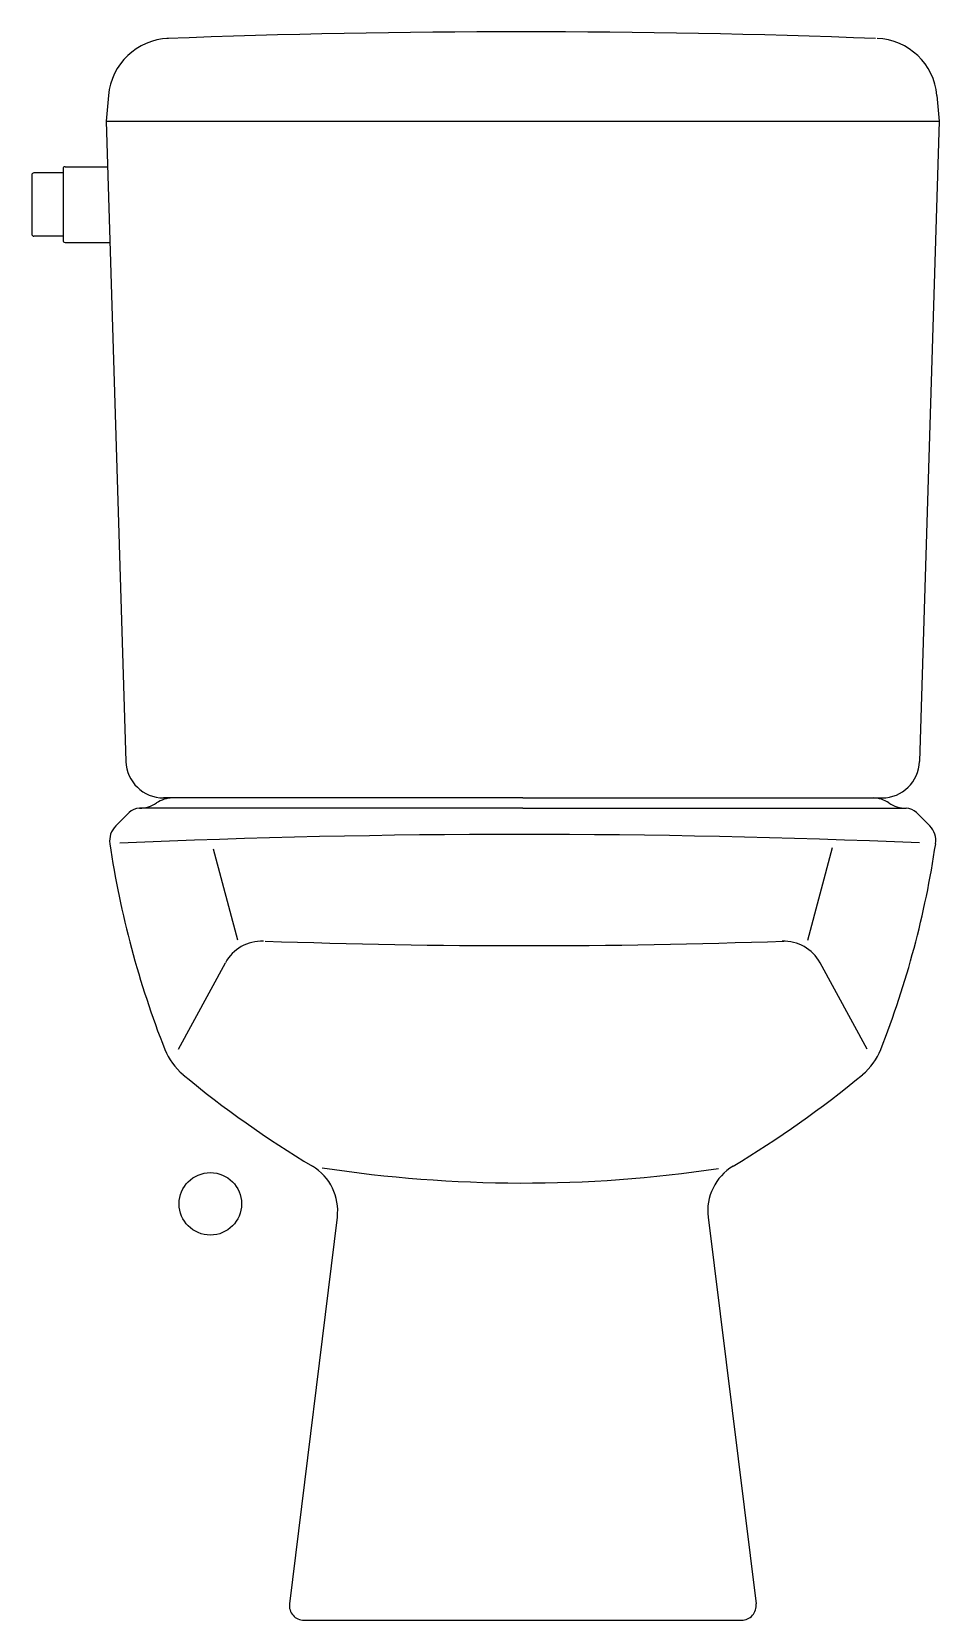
# Model space of a CAD drawing. Extents: x 1647 to 2083, y 1403 to 2166.
import ezdxf

# ---------------------------------------------------------------- set-up
doc = ezdxf.new("R2010")
doc.units = 0
doc.header["$LTSCALE"] = 50
doc.layers.add('FINA', color=6, linetype='CONTINUOUS')
doc.layers.add('GROSSA', color=3, linetype='CONTINUOUS')

msp = doc.modelspace()

# ---------------------------------------------------------------- linework, layer by layer
at = {"layer": 'FINA', "color": 0, "linetype": 'CONTINUOUS'}
for p, q in [((1745.89, 1729.37), (1734.18, 1773.09)), ((2019.62, 1729.37), (2031.56, 1773.92)), ((1717.38, 1677.09), (1739.97, 1718.51)), ((2048.13, 1677.09), (2025.54, 1718.51))]:
    msp.add_line(p, q, dxfattribs=at)
msp.add_circle((1732.76, 1602.73), 15, dxfattribs=at)
for centre, radius, start, end in [((1882.79, -2624.45), 4404.64, 87.52095, 92.51902), ((1757.53, 1708.93), 20, 88.02833, 151.39343), ((1883.59, 5321.23), 3594.47, 268.01447, 271.98553), ((2007.99, 1708.93), 20, 28.60657, 91.97167), ((1882.79, 2247.86), 635.13, 261.26878, 278.50547)]:
    msp.add_arc(centre, radius, start, end, dxfattribs=at)
at = {"layer": 'GROSSA', "color": 0, "linetype": 'CONTINUOUS'}
for p, q in [((1683.84, 2135.14), (1682.76, 2122.72)), ((2081.67, 2135.14), (2082.76, 2122.72)), ((1682.76, 2122.72), (1692.22, 1815.17)), ((1682.76, 2122.72), (2082.76, 2122.72)), ((2082.76, 2122.72), (2073.29, 1815.17)), ((1661.99, 2099.92), (1661.99, 2065.52)), ((1662.99, 2100.92), (1683.43, 2100.92)), ((1646.99, 2096.92), (1646.99, 2068.52)), ((1661.99, 2097.92), (1647.99, 2097.92)), ((1661.99, 2067.52), (1647.99, 2067.52)), ((1662.99, 2064.52), (1684.55, 2064.52)), ((1882.76, 1797.72), (1710.21, 1797.72)), ((1882.76, 1797.72), (2055.3, 1797.72)), ((1693.71, 1790.68), (1687.29, 1784.26)), ((1882.76, 1792.73), (1698.66, 1792.73)), ((1882.76, 1792.73), (2066.86, 1792.73)), ((2071.81, 1790.68), (2078.22, 1784.26)), ((1793.72, 1596.29), (1770.73, 1410.59)), ((1971.79, 1596.29), (1994.78, 1410.59)), ((1777.68, 1402.73), (1987.84, 1402.73)), ((1987.84, 1402.73), (1987.84, 1402.73))]:
    msp.add_line(p, q, dxfattribs=at)
for centre, radius, start, end in [((1713.73, 2132.52), 30, 92.21654, 175.00182), ((1882.06, -2334.85), 4500.56, 87.83316, 92.16684), ((2051.78, 2132.52), 30, 4.99818, 87.78346), ((1662.99, 2099.92), 1, 90.02089, 179.97911), ((1647.99, 2096.92), 1, 90.02089, 179.97911), ((1647.99, 2068.52), 1, 180.02089, 269.97911), ((1662.99, 2065.52), 1, 180.02089, 269.97911), ((1710.21, 1815.72), 18, 181.76548, 270), ((2055.3, 1815.72), 18, 270, 358.23452), ((1698.48, 1807.72), 15, 271.17821, 304.13739), ((1714.77, 1783.73), 13.99, 91.45766, 124.16189), ((2050.74, 1783.73), 13.99, 55.83811, 88.54234), ((2067.03, 1807.72), 15, 235.86261, 268.82179), ((1698.66, 1785.72), 7, 90, 134.96991), ((2066.86, 1785.72), 7, 45.03009, 90), ((1694.36, 1777.19), 10, 135.02839, 188.44241), ((2071.15, 1777.19), 10, 351.55759, 44.97161), ((2129.68, 1841.69), 450.07, 188.42758, 201.47955), ((1635.84, 1841.69), 450.07, 338.52045, 351.57242), ((1738.79, 1687.9), 30.01, 201.51925, 230.3821), ((2026.73, 1687.9), 30.01, 309.6179, 338.48075), ((2038.56, 2049.75), 499.93, 230.35954, 239.09364), ((1726.95, 2049.75), 499.93, 300.90636, 309.64046), ((1768.91, 1599.36), 25, 352.94444, 59.08624), ((1996.6, 1599.36), 25, 120.91376, 187.05556), ((1777.68, 1409.73), 7, 172.94259, 270), ((1987.84, 1409.73), 7, 270, 7.05741)]:
    msp.add_arc(centre, radius, start, end, dxfattribs=at)

doc.saveas('drawing.dxf')
